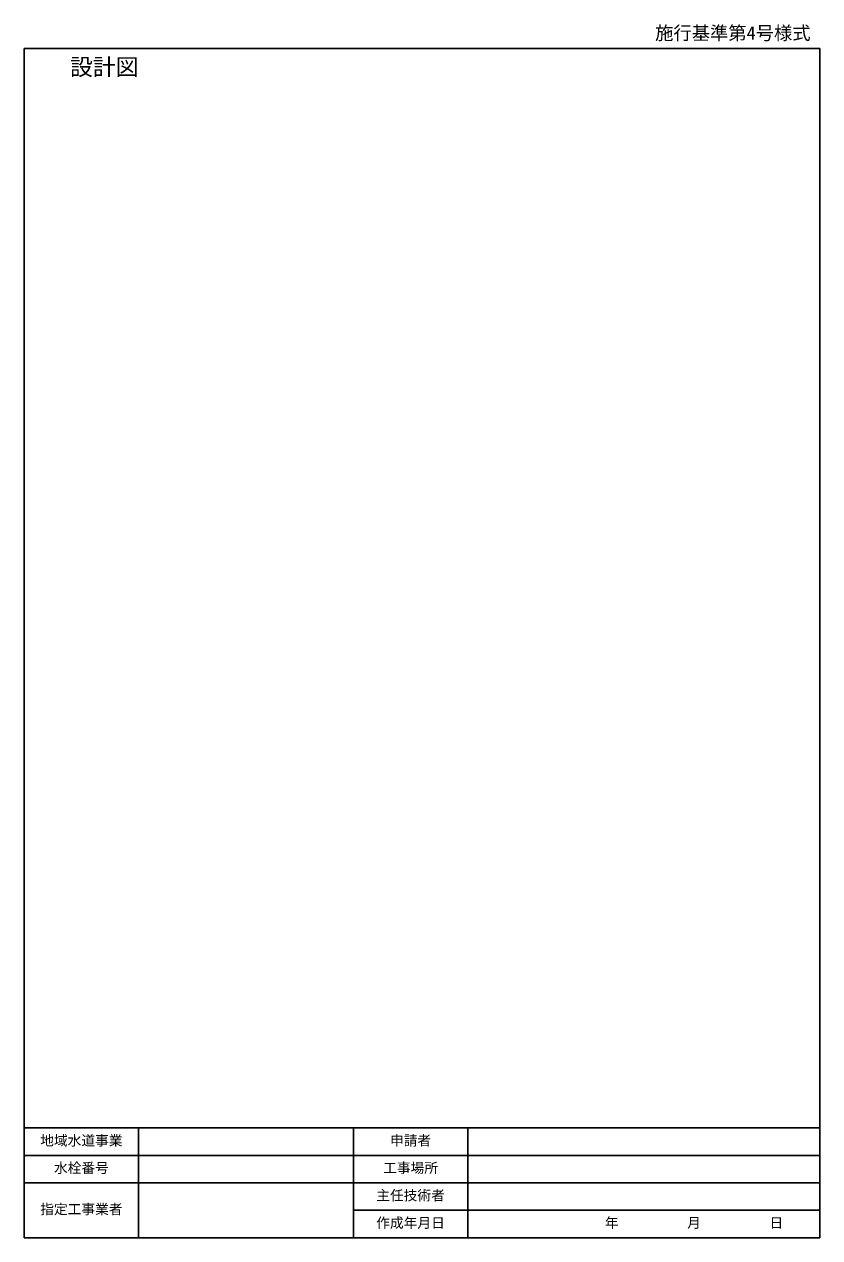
# Model space of a CAD drawing. Units: millimetres on the paper. Extents: x -87 to 87, y -130 to 135.
import ezdxf
from ezdxf.enums import TextEntityAlignment as Align

# ---------------------------------------------------------------- set-up
doc = ezdxf.new("R2010")
doc.units = ezdxf.units.MM
doc.layers.add('0-0', color=7, linetype='Continuous')
doc.styles.add('ＭＳ 明朝', font='')
doc.styles.get('ＭＳ 明朝').set_extended_font_data('MS Mincho')

msp = doc.modelspace()

# ---------------------------------------------------------------- linework, layer by layer
at = {"layer": '0-0'}
for p, q in [((-87, 130), (-87, -130)), ((-87, -106), (87, -106)), ((-87, -106), (87, -106)), ((-62, -106), (-62, -130)), ((-15, -130), (-15, -106)), ((10, -130), (10, -106)), ((-87, -112), (87, -112)), ((-87, -118), (87, -118)), ((-15, -124), (87, -124)), ((-87, -130), (87, -130))]:
    msp.add_line(p, q, dxfattribs=at)
msp.add_lwpolyline([(87, -130), (87, 130), (-87, 130)], dxfattribs=at)

# ---------------------------------------------------------------- texts
at = {"layer": '0-0', "style": 'ＭＳ 明朝'}
for s, height, p in [('施行基準第4号様式', 2.933, (51, 131)), ('設計図', 3.666, (-77, 123)), ('地域水道事業', 2.199, (-83.5, -110.5)), ('申請者', 2.199, (-7, -110.5)), ('水栓番号', 2.199, (-80.5, -116.5)), ('工事場所', 2.199, (-8.5, -116.5)), ('主任技術者', 2.199, (-10, -122.5)), ('指定工事業者', 2.199, (-83.5, -125.5)), ('作成年月日', 2.199, (-10, -128.5)), ('年\u3000\u3000\u3000\u3000\u3000月\u3000\u3000\u3000\u3000\u3000日\u3000\u3000', 2.199, (40, -128.5))]:
    msp.add_text(s, height=height, dxfattribs=at).set_placement(p, align=Align.BOTTOM_LEFT)

doc.saveas('drawing.dxf')
